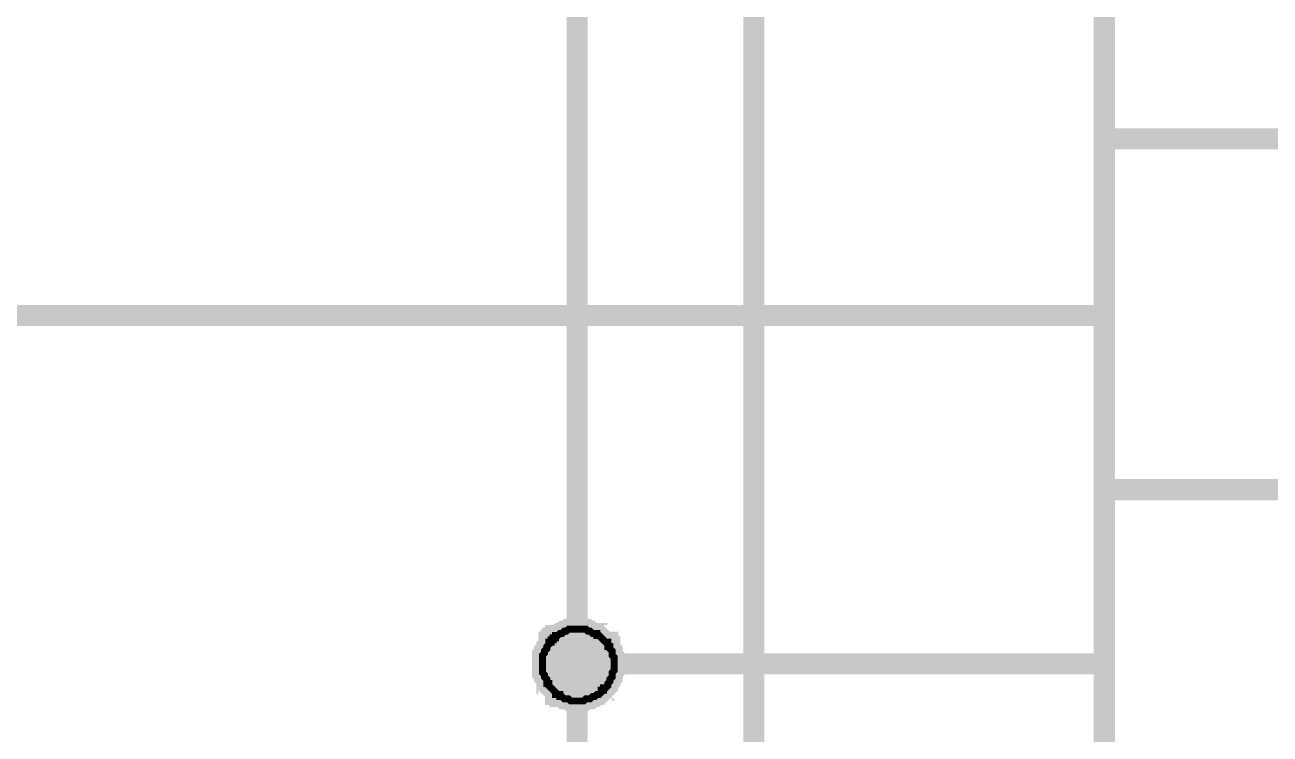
# Model space of a CAD drawing. Extents: x 260 to 1101, y 70 to 664.
# Drawn here: x 951.1 to 968.85, y 305.8 to 315.91 of the extents above; entities that cross this region are included whole.
import ezdxf

# ---------------------------------------------------------------- set-up
doc = ezdxf.new("R2010")
doc.units = 0
doc.header["$MEASUREMENT"] = 0
doc.layers.add('Sheet', color=255, linetype='CONTINUOUS')

msp = doc.modelspace()

# ---------------------------------------------------------------- linework, layer by layer
at = {"layer": 'Sheet', "const_width": 0.3}
msp.add_lwpolyline([(966.491, 399.283), (986.46, 399.283), (986.46, 274.27), (966.491, 274.27), (966.491, 399.283)], close=True, dxfattribs=at)
at = {"layer": 'Sheet'}
for points, const_width in [([(963.975, 321.771), (958.975, 321.771), (958.975, 306.797)], 0.3), ([(961.491, 316.769), (961.491, 301.795), (963.975, 301.795)], 0.3), ([(966.491, 314.284), (986.46, 314.284)], 0.3), ([(919.006, 311.767), (963.975, 311.767)], 0.3), ([(966.491, 311.767), (963.975, 311.767)], 0.3), ([(966.491, 309.282), (986.46, 309.282)], 0.3), ([(958.478, 306.797), (958.478, 306.828), (958.478, 306.859), (958.478, 306.859), (958.478, 306.89), (958.478, 306.921), (958.509, 306.952), (958.509, 306.983), (958.509, 306.983), (958.54, 307.014), (958.54, 307.045), (958.54, 307.045), (958.571, 307.076), (958.571, 307.107), (958.602, 307.107), (958.602, 307.139), (958.633, 307.139), (958.633, 307.17), (958.665, 307.17), (958.665, 307.201), (958.696, 307.201), (958.727, 307.232), (958.727, 307.232), (958.758, 307.232), (958.789, 307.263), (958.789, 307.263), (958.82, 307.263), (958.851, 307.294), (958.882, 307.294), (958.913, 307.294), (958.913, 307.294), (958.944, 307.294), (958.975, 307.294)], 0.3), ([(958.478, 306.797), (958.478, 306.828), (958.478, 306.859), (958.478, 306.859), (958.478, 306.89), (958.478, 306.921), (958.509, 306.952), (958.509, 306.983), (958.509, 306.983), (958.54, 307.014), (958.54, 307.045), (958.54, 307.045), (958.571, 307.076), (958.571, 307.107), (958.602, 307.107), (958.602, 307.139), (958.633, 307.139), (958.633, 307.17), (958.665, 307.17), (958.665, 307.201), (958.696, 307.201), (958.727, 307.232), (958.727, 307.232), (958.758, 307.232), (958.789, 307.263), (958.789, 307.263), (958.82, 307.263), (958.851, 307.294), (958.882, 307.294), (958.913, 307.294), (958.913, 307.294), (958.944, 307.294), (958.975, 307.294)], 0.3), ([(958.478, 306.797), (958.478, 306.828), (958.478, 306.859), (958.478, 306.859), (958.478, 306.89), (958.478, 306.921), (958.509, 306.952), (958.509, 306.983), (958.509, 306.983), (958.54, 307.014), (958.54, 307.045), (958.54, 307.045), (958.571, 307.076), (958.571, 307.107), (958.602, 307.107), (958.602, 307.139), (958.633, 307.139), (958.633, 307.17), (958.665, 307.17), (958.665, 307.201), (958.696, 307.201), (958.727, 307.232), (958.727, 307.232), (958.758, 307.232), (958.789, 307.263), (958.789, 307.263), (958.82, 307.263), (958.851, 307.294), (958.882, 307.294), (958.913, 307.294), (958.913, 307.294), (958.944, 307.294), (958.975, 307.294)], 0.3), ([(958.478, 306.797), (958.478, 306.828), (958.478, 306.859), (958.478, 306.859), (958.478, 306.89), (958.478, 306.921), (958.509, 306.952), (958.509, 306.983), (958.509, 306.983), (958.54, 307.014), (958.54, 307.045), (958.54, 307.045), (958.571, 307.076), (958.571, 307.107), (958.602, 307.107), (958.602, 307.139), (958.633, 307.139), (958.633, 307.17), (958.665, 307.17), (958.665, 307.201), (958.696, 307.201), (958.727, 307.232), (958.727, 307.232), (958.758, 307.232), (958.789, 307.263), (958.789, 307.263), (958.82, 307.263), (958.851, 307.294), (958.882, 307.294), (958.913, 307.294), (958.913, 307.294), (958.944, 307.294), (958.975, 307.294)], 0.3), ([(958.478, 306.797), (958.478, 306.828), (958.478, 306.859), (958.478, 306.859), (958.478, 306.89), (958.478, 306.921), (958.509, 306.952), (958.509, 306.983), (958.509, 306.983), (958.54, 307.014), (958.54, 307.045), (958.54, 307.045), (958.571, 307.076), (958.571, 307.107), (958.602, 307.107), (958.602, 307.139), (958.633, 307.139), (958.633, 307.17), (958.665, 307.17), (958.665, 307.201), (958.696, 307.201), (958.727, 307.232), (958.727, 307.232), (958.758, 307.232), (958.789, 307.263), (958.789, 307.263), (958.82, 307.263), (958.851, 307.294), (958.882, 307.294), (958.913, 307.294), (958.913, 307.294), (958.944, 307.294), (958.975, 307.294)], 0.0991), ([(958.478, 306.797), (958.478, 306.828), (958.478, 306.859), (958.478, 306.859), (958.478, 306.89), (958.478, 306.921), (958.509, 306.952), (958.509, 306.983), (958.509, 306.983), (958.54, 307.014), (958.54, 307.045), (958.54, 307.045), (958.571, 307.076), (958.571, 307.107), (958.602, 307.107), (958.602, 307.139), (958.633, 307.139), (958.633, 307.17), (958.665, 307.17), (958.665, 307.201), (958.696, 307.201), (958.727, 307.232), (958.727, 307.232), (958.758, 307.232), (958.789, 307.263), (958.789, 307.263), (958.82, 307.263), (958.851, 307.294), (958.882, 307.294), (958.913, 307.294), (958.913, 307.294), (958.944, 307.294), (958.975, 307.294)], 0.0991), ([(958.478, 306.797), (958.478, 306.828), (958.478, 306.859), (958.478, 306.859), (958.478, 306.89), (958.478, 306.921), (958.509, 306.952), (958.509, 306.983), (958.509, 306.983), (958.54, 307.014), (958.54, 307.045), (958.54, 307.045), (958.571, 307.076), (958.571, 307.107), (958.602, 307.107), (958.602, 307.139), (958.633, 307.139), (958.633, 307.17), (958.665, 307.17), (958.665, 307.201), (958.696, 307.201), (958.727, 307.232), (958.727, 307.232), (958.758, 307.232), (958.789, 307.263), (958.789, 307.263), (958.82, 307.263), (958.851, 307.294), (958.882, 307.294), (958.913, 307.294), (958.913, 307.294), (958.944, 307.294), (958.975, 307.294)], 0.0991), ([(958.478, 306.797), (958.478, 306.828), (958.478, 306.859), (958.478, 306.859), (958.478, 306.89), (958.478, 306.921), (958.509, 306.952), (958.509, 306.983), (958.509, 306.983), (958.54, 307.014), (958.54, 307.045), (958.54, 307.045), (958.571, 307.076), (958.571, 307.107), (958.602, 307.107), (958.602, 307.139), (958.633, 307.139), (958.633, 307.17), (958.665, 307.17), (958.665, 307.201), (958.696, 307.201), (958.727, 307.232), (958.727, 307.232), (958.758, 307.232), (958.789, 307.263), (958.789, 307.263), (958.82, 307.263), (958.851, 307.294), (958.882, 307.294), (958.913, 307.294), (958.913, 307.294), (958.944, 307.294), (958.975, 307.294)], 0.0991), ([(958.975, 307.294), (958.975, 307.294)], 0.3), ([(958.975, 307.294), (959.006, 307.294), (959.037, 307.294), (959.037, 307.294), (959.068, 307.294), (959.099, 307.294), (959.13, 307.263), (959.161, 307.263), (959.161, 307.263), (959.192, 307.232), (959.224, 307.232), (959.255, 307.232), (959.255, 307.201), (959.286, 307.201), (959.317, 307.17), (959.317, 307.17), (959.348, 307.139), (959.348, 307.139), (959.379, 307.107), (959.41, 307.107), (959.41, 307.076), (959.41, 307.045), (959.441, 307.045), (959.441, 307.014), (959.472, 306.983), (959.472, 306.983), (959.472, 306.952), (959.472, 306.921), (959.503, 306.89), (959.503, 306.859), (959.503, 306.859), (959.503, 306.828), (959.503, 306.797)], 0.3), ([(958.975, 307.294), (958.975, 307.294)], 0.3), ([(958.975, 307.294), (959.006, 307.294), (959.037, 307.294), (959.037, 307.294), (959.068, 307.294), (959.099, 307.294), (959.13, 307.263), (959.161, 307.263), (959.161, 307.263), (959.192, 307.232), (959.224, 307.232), (959.255, 307.232), (959.255, 307.201), (959.286, 307.201), (959.317, 307.17), (959.317, 307.17), (959.348, 307.139), (959.348, 307.139), (959.379, 307.107), (959.41, 307.107), (959.41, 307.076), (959.41, 307.045), (959.441, 307.045), (959.441, 307.014), (959.472, 306.983), (959.472, 306.983), (959.472, 306.952), (959.472, 306.921), (959.503, 306.89), (959.503, 306.859), (959.503, 306.859), (959.503, 306.828), (959.503, 306.797)], 0.3), ([(958.975, 307.294), (958.975, 307.294)], 0.3), ([(958.975, 307.294), (959.006, 307.294), (959.037, 307.294), (959.037, 307.294), (959.068, 307.294), (959.099, 307.294), (959.13, 307.263), (959.161, 307.263), (959.161, 307.263), (959.192, 307.232), (959.224, 307.232), (959.255, 307.232), (959.255, 307.201), (959.286, 307.201), (959.317, 307.17), (959.317, 307.17), (959.348, 307.139), (959.348, 307.139), (959.379, 307.107), (959.41, 307.107), (959.41, 307.076), (959.41, 307.045), (959.441, 307.045), (959.441, 307.014), (959.472, 306.983), (959.472, 306.983), (959.472, 306.952), (959.472, 306.921), (959.503, 306.89), (959.503, 306.859), (959.503, 306.859), (959.503, 306.828), (959.503, 306.797)], 0.3), ([(958.975, 307.294), (958.975, 307.294)], 0.3), ([(958.975, 307.294), (959.006, 307.294), (959.037, 307.294), (959.037, 307.294), (959.068, 307.294), (959.099, 307.294), (959.13, 307.263), (959.161, 307.263), (959.161, 307.263), (959.192, 307.232), (959.224, 307.232), (959.255, 307.232), (959.255, 307.201), (959.286, 307.201), (959.317, 307.17), (959.317, 307.17), (959.348, 307.139), (959.348, 307.139), (959.379, 307.107), (959.41, 307.107), (959.41, 307.076), (959.41, 307.045), (959.441, 307.045), (959.441, 307.014), (959.472, 306.983), (959.472, 306.983), (959.472, 306.952), (959.472, 306.921), (959.503, 306.89), (959.503, 306.859), (959.503, 306.859), (959.503, 306.828), (959.503, 306.797)], 0.3), ([(958.975, 307.294), (958.975, 307.294)], 0.0991), ([(958.975, 307.294), (959.006, 307.294), (959.037, 307.294), (959.037, 307.294), (959.068, 307.294), (959.099, 307.294), (959.13, 307.263), (959.161, 307.263), (959.161, 307.263), (959.192, 307.232), (959.224, 307.232), (959.255, 307.232), (959.255, 307.201), (959.286, 307.201), (959.317, 307.17), (959.317, 307.17), (959.348, 307.139), (959.348, 307.139), (959.379, 307.107), (959.41, 307.107), (959.41, 307.076), (959.41, 307.045), (959.441, 307.045), (959.441, 307.014), (959.472, 306.983), (959.472, 306.983), (959.472, 306.952), (959.472, 306.921), (959.503, 306.89), (959.503, 306.859), (959.503, 306.859), (959.503, 306.828), (959.503, 306.797)], 0.0991), ([(958.975, 307.294), (958.975, 307.294)], 0.0991), ([(958.975, 307.294), (959.006, 307.294), (959.037, 307.294), (959.037, 307.294), (959.068, 307.294), (959.099, 307.294), (959.13, 307.263), (959.161, 307.263), (959.161, 307.263), (959.192, 307.232), (959.224, 307.232), (959.255, 307.232), (959.255, 307.201), (959.286, 307.201), (959.317, 307.17), (959.317, 307.17), (959.348, 307.139), (959.348, 307.139), (959.379, 307.107), (959.41, 307.107), (959.41, 307.076), (959.41, 307.045), (959.441, 307.045), (959.441, 307.014), (959.472, 306.983), (959.472, 306.983), (959.472, 306.952), (959.472, 306.921), (959.503, 306.89), (959.503, 306.859), (959.503, 306.859), (959.503, 306.828), (959.503, 306.797)], 0.0991), ([(958.975, 307.294), (958.975, 307.294)], 0.0991), ([(958.975, 307.294), (959.006, 307.294), (959.037, 307.294), (959.037, 307.294), (959.068, 307.294), (959.099, 307.294), (959.13, 307.263), (959.161, 307.263), (959.161, 307.263), (959.192, 307.232), (959.224, 307.232), (959.255, 307.232), (959.255, 307.201), (959.286, 307.201), (959.317, 307.17), (959.317, 307.17), (959.348, 307.139), (959.348, 307.139), (959.379, 307.107), (959.41, 307.107), (959.41, 307.076), (959.41, 307.045), (959.441, 307.045), (959.441, 307.014), (959.472, 306.983), (959.472, 306.983), (959.472, 306.952), (959.472, 306.921), (959.503, 306.89), (959.503, 306.859), (959.503, 306.859), (959.503, 306.828), (959.503, 306.797)], 0.0991), ([(958.975, 307.294), (958.975, 307.294)], 0.0991), ([(958.975, 307.294), (959.006, 307.294), (959.037, 307.294), (959.037, 307.294), (959.068, 307.294), (959.099, 307.294), (959.13, 307.263), (959.161, 307.263), (959.161, 307.263), (959.192, 307.232), (959.224, 307.232), (959.255, 307.232), (959.255, 307.201), (959.286, 307.201), (959.317, 307.17), (959.317, 307.17), (959.348, 307.139), (959.348, 307.139), (959.379, 307.107), (959.41, 307.107), (959.41, 307.076), (959.41, 307.045), (959.441, 307.045), (959.441, 307.014), (959.472, 306.983), (959.472, 306.983), (959.472, 306.952), (959.472, 306.921), (959.503, 306.89), (959.503, 306.859), (959.503, 306.859), (959.503, 306.828), (959.503, 306.797)], 0.0991), ([(958.975, 306.269), (958.944, 306.269), (958.913, 306.269), (958.913, 306.269), (958.882, 306.269), (958.851, 306.3), (958.82, 306.3), (958.789, 306.3), (958.789, 306.3), (958.758, 306.331), (958.727, 306.331), (958.727, 306.362), (958.696, 306.362), (958.665, 306.362), (958.665, 306.393), (958.633, 306.424), (958.633, 306.424), (958.602, 306.455), (958.602, 306.455), (958.571, 306.486), (958.571, 306.517), (958.54, 306.517), (958.54, 306.548), (958.54, 306.579), (958.509, 306.61), (958.509, 306.61), (958.509, 306.641), (958.478, 306.673), (958.478, 306.704), (958.478, 306.735), (958.478, 306.735), (958.478, 306.766), (958.478, 306.797)], 0.3), ([(958.478, 306.797), (958.478, 306.797)], 0.3), ([(958.975, 306.269), (958.944, 306.269), (958.913, 306.269), (958.913, 306.269), (958.882, 306.269), (958.851, 306.3), (958.82, 306.3), (958.789, 306.3), (958.789, 306.3), (958.758, 306.331), (958.727, 306.331), (958.727, 306.362), (958.696, 306.362), (958.665, 306.362), (958.665, 306.393), (958.633, 306.424), (958.633, 306.424), (958.602, 306.455), (958.602, 306.455), (958.571, 306.486), (958.571, 306.517), (958.54, 306.517), (958.54, 306.548), (958.54, 306.579), (958.509, 306.61), (958.509, 306.61), (958.509, 306.641), (958.478, 306.673), (958.478, 306.704), (958.478, 306.735), (958.478, 306.735), (958.478, 306.766), (958.478, 306.797)], 0.3), ([(958.478, 306.797), (958.478, 306.797)], 0.3), ([(958.975, 306.269), (958.944, 306.269), (958.913, 306.269), (958.913, 306.269), (958.882, 306.269), (958.851, 306.3), (958.82, 306.3), (958.789, 306.3), (958.789, 306.3), (958.758, 306.331), (958.727, 306.331), (958.727, 306.362), (958.696, 306.362), (958.665, 306.362), (958.665, 306.393), (958.633, 306.424), (958.633, 306.424), (958.602, 306.455), (958.602, 306.455), (958.571, 306.486), (958.571, 306.517), (958.54, 306.517), (958.54, 306.548), (958.54, 306.579), (958.509, 306.61), (958.509, 306.61), (958.509, 306.641), (958.478, 306.673), (958.478, 306.704), (958.478, 306.735), (958.478, 306.735), (958.478, 306.766), (958.478, 306.797)], 0.3), ([(958.478, 306.797), (958.478, 306.797)], 0.3), ([(958.975, 306.269), (958.944, 306.269), (958.913, 306.269), (958.913, 306.269), (958.882, 306.269), (958.851, 306.3), (958.82, 306.3), (958.789, 306.3), (958.789, 306.3), (958.758, 306.331), (958.727, 306.331), (958.727, 306.362), (958.696, 306.362), (958.665, 306.362), (958.665, 306.393), (958.633, 306.424), (958.633, 306.424), (958.602, 306.455), (958.602, 306.455), (958.571, 306.486), (958.571, 306.517), (958.54, 306.517), (958.54, 306.548), (958.54, 306.579), (958.509, 306.61), (958.509, 306.61), (958.509, 306.641), (958.478, 306.673), (958.478, 306.704), (958.478, 306.735), (958.478, 306.735), (958.478, 306.766), (958.478, 306.797)], 0.3), ([(958.478, 306.797), (958.478, 306.797)], 0.3), ([(958.975, 306.269), (958.944, 306.269), (958.913, 306.269), (958.913, 306.269), (958.882, 306.269), (958.851, 306.3), (958.82, 306.3), (958.789, 306.3), (958.789, 306.3), (958.758, 306.331), (958.727, 306.331), (958.727, 306.362), (958.696, 306.362), (958.665, 306.362), (958.665, 306.393), (958.633, 306.424), (958.633, 306.424), (958.602, 306.455), (958.602, 306.455), (958.571, 306.486), (958.571, 306.517), (958.54, 306.517), (958.54, 306.548), (958.54, 306.579), (958.509, 306.61), (958.509, 306.61), (958.509, 306.641), (958.478, 306.673), (958.478, 306.704), (958.478, 306.735), (958.478, 306.735), (958.478, 306.766), (958.478, 306.797)], 0.0991), ([(958.478, 306.797), (958.478, 306.797)], 0.0991), ([(958.975, 306.269), (958.944, 306.269), (958.913, 306.269), (958.913, 306.269), (958.882, 306.269), (958.851, 306.3), (958.82, 306.3), (958.789, 306.3), (958.789, 306.3), (958.758, 306.331), (958.727, 306.331), (958.727, 306.362), (958.696, 306.362), (958.665, 306.362), (958.665, 306.393), (958.633, 306.424), (958.633, 306.424), (958.602, 306.455), (958.602, 306.455), (958.571, 306.486), (958.571, 306.517), (958.54, 306.517), (958.54, 306.548), (958.54, 306.579), (958.509, 306.61), (958.509, 306.61), (958.509, 306.641), (958.478, 306.673), (958.478, 306.704), (958.478, 306.735), (958.478, 306.735), (958.478, 306.766), (958.478, 306.797)], 0.0991), ([(958.478, 306.797), (958.478, 306.797)], 0.0991), ([(958.975, 306.269), (958.944, 306.269), (958.913, 306.269), (958.913, 306.269), (958.882, 306.269), (958.851, 306.3), (958.82, 306.3), (958.789, 306.3), (958.789, 306.3), (958.758, 306.331), (958.727, 306.331), (958.727, 306.362), (958.696, 306.362), (958.665, 306.362), (958.665, 306.393), (958.633, 306.424), (958.633, 306.424), (958.602, 306.455), (958.602, 306.455), (958.571, 306.486), (958.571, 306.517), (958.54, 306.517), (958.54, 306.548), (958.54, 306.579), (958.509, 306.61), (958.509, 306.61), (958.509, 306.641), (958.478, 306.673), (958.478, 306.704), (958.478, 306.735), (958.478, 306.735), (958.478, 306.766), (958.478, 306.797)], 0.0991), ([(958.478, 306.797), (958.478, 306.797)], 0.0991), ([(958.975, 306.269), (958.944, 306.269), (958.913, 306.269), (958.913, 306.269), (958.882, 306.269), (958.851, 306.3), (958.82, 306.3), (958.789, 306.3), (958.789, 306.3), (958.758, 306.331), (958.727, 306.331), (958.727, 306.362), (958.696, 306.362), (958.665, 306.362), (958.665, 306.393), (958.633, 306.424), (958.633, 306.424), (958.602, 306.455), (958.602, 306.455), (958.571, 306.486), (958.571, 306.517), (958.54, 306.517), (958.54, 306.548), (958.54, 306.579), (958.509, 306.61), (958.509, 306.61), (958.509, 306.641), (958.478, 306.673), (958.478, 306.704), (958.478, 306.735), (958.478, 306.735), (958.478, 306.766), (958.478, 306.797)], 0.0991), ([(958.478, 306.797), (958.478, 306.797)], 0.0991), ([(963.975, 306.797), (958.975, 306.797), (958.975, 291.791)], 0.3), ([(959.503, 306.797), (959.503, 306.766), (959.503, 306.735), (959.503, 306.735), (959.503, 306.704), (959.472, 306.673), (959.472, 306.641), (959.472, 306.61), (959.472, 306.61), (959.441, 306.579), (959.441, 306.548), (959.41, 306.517), (959.41, 306.517), (959.41, 306.486), (959.379, 306.455), (959.348, 306.455), (959.348, 306.424), (959.317, 306.424), (959.317, 306.393), (959.286, 306.362), (959.255, 306.362), (959.255, 306.362), (959.224, 306.331), (959.192, 306.331), (959.161, 306.3), (959.161, 306.3), (959.13, 306.3), (959.099, 306.3), (959.068, 306.269), (959.037, 306.269), (959.037, 306.269), (959.006, 306.269), (958.975, 306.269)], 0.3), ([(959.503, 306.797), (959.503, 306.766), (959.503, 306.735), (959.503, 306.735), (959.503, 306.704), (959.472, 306.673), (959.472, 306.641), (959.472, 306.61), (959.472, 306.61), (959.441, 306.579), (959.441, 306.548), (959.41, 306.517), (959.41, 306.517), (959.41, 306.486), (959.379, 306.455), (959.348, 306.455), (959.348, 306.424), (959.317, 306.424), (959.317, 306.393), (959.286, 306.362), (959.255, 306.362), (959.255, 306.362), (959.224, 306.331), (959.192, 306.331), (959.161, 306.3), (959.161, 306.3), (959.13, 306.3), (959.099, 306.3), (959.068, 306.269), (959.037, 306.269), (959.037, 306.269), (959.006, 306.269), (958.975, 306.269)], 0.3), ([(959.503, 306.797), (959.503, 306.766), (959.503, 306.735), (959.503, 306.735), (959.503, 306.704), (959.472, 306.673), (959.472, 306.641), (959.472, 306.61), (959.472, 306.61), (959.441, 306.579), (959.441, 306.548), (959.41, 306.517), (959.41, 306.517), (959.41, 306.486), (959.379, 306.455), (959.348, 306.455), (959.348, 306.424), (959.317, 306.424), (959.317, 306.393), (959.286, 306.362), (959.255, 306.362), (959.255, 306.362), (959.224, 306.331), (959.192, 306.331), (959.161, 306.3), (959.161, 306.3), (959.13, 306.3), (959.099, 306.3), (959.068, 306.269), (959.037, 306.269), (959.037, 306.269), (959.006, 306.269), (958.975, 306.269)], 0.3), ([(959.503, 306.797), (959.503, 306.766), (959.503, 306.735), (959.503, 306.735), (959.503, 306.704), (959.472, 306.673), (959.472, 306.641), (959.472, 306.61), (959.472, 306.61), (959.441, 306.579), (959.441, 306.548), (959.41, 306.517), (959.41, 306.517), (959.41, 306.486), (959.379, 306.455), (959.348, 306.455), (959.348, 306.424), (959.317, 306.424), (959.317, 306.393), (959.286, 306.362), (959.255, 306.362), (959.255, 306.362), (959.224, 306.331), (959.192, 306.331), (959.161, 306.3), (959.161, 306.3), (959.13, 306.3), (959.099, 306.3), (959.068, 306.269), (959.037, 306.269), (959.037, 306.269), (959.006, 306.269), (958.975, 306.269)], 0.3), ([(959.503, 306.797), (959.503, 306.766), (959.503, 306.735), (959.503, 306.735), (959.503, 306.704), (959.472, 306.673), (959.472, 306.641), (959.472, 306.61), (959.472, 306.61), (959.441, 306.579), (959.441, 306.548), (959.41, 306.517), (959.41, 306.517), (959.41, 306.486), (959.379, 306.455), (959.348, 306.455), (959.348, 306.424), (959.317, 306.424), (959.317, 306.393), (959.286, 306.362), (959.255, 306.362), (959.255, 306.362), (959.224, 306.331), (959.192, 306.331), (959.161, 306.3), (959.161, 306.3), (959.13, 306.3), (959.099, 306.3), (959.068, 306.269), (959.037, 306.269), (959.037, 306.269), (959.006, 306.269), (958.975, 306.269)], 0.0991), ([(959.503, 306.797), (959.503, 306.766), (959.503, 306.735), (959.503, 306.735), (959.503, 306.704), (959.472, 306.673), (959.472, 306.641), (959.472, 306.61), (959.472, 306.61), (959.441, 306.579), (959.441, 306.548), (959.41, 306.517), (959.41, 306.517), (959.41, 306.486), (959.379, 306.455), (959.348, 306.455), (959.348, 306.424), (959.317, 306.424), (959.317, 306.393), (959.286, 306.362), (959.255, 306.362), (959.255, 306.362), (959.224, 306.331), (959.192, 306.331), (959.161, 306.3), (959.161, 306.3), (959.13, 306.3), (959.099, 306.3), (959.068, 306.269), (959.037, 306.269), (959.037, 306.269), (959.006, 306.269), (958.975, 306.269)], 0.0991), ([(959.503, 306.797), (959.503, 306.766), (959.503, 306.735), (959.503, 306.735), (959.503, 306.704), (959.472, 306.673), (959.472, 306.641), (959.472, 306.61), (959.472, 306.61), (959.441, 306.579), (959.441, 306.548), (959.41, 306.517), (959.41, 306.517), (959.41, 306.486), (959.379, 306.455), (959.348, 306.455), (959.348, 306.424), (959.317, 306.424), (959.317, 306.393), (959.286, 306.362), (959.255, 306.362), (959.255, 306.362), (959.224, 306.331), (959.192, 306.331), (959.161, 306.3), (959.161, 306.3), (959.13, 306.3), (959.099, 306.3), (959.068, 306.269), (959.037, 306.269), (959.037, 306.269), (959.006, 306.269), (958.975, 306.269)], 0.0991), ([(959.503, 306.797), (959.503, 306.766), (959.503, 306.735), (959.503, 306.735), (959.503, 306.704), (959.472, 306.673), (959.472, 306.641), (959.472, 306.61), (959.472, 306.61), (959.441, 306.579), (959.441, 306.548), (959.41, 306.517), (959.41, 306.517), (959.41, 306.486), (959.379, 306.455), (959.348, 306.455), (959.348, 306.424), (959.317, 306.424), (959.317, 306.393), (959.286, 306.362), (959.255, 306.362), (959.255, 306.362), (959.224, 306.331), (959.192, 306.331), (959.161, 306.3), (959.161, 306.3), (959.13, 306.3), (959.099, 306.3), (959.068, 306.269), (959.037, 306.269), (959.037, 306.269), (959.006, 306.269), (958.975, 306.269)], 0.0991), ([(959.503, 306.797), (959.503, 306.797), (959.503, 306.797), (959.503, 306.797), (959.503, 306.797), (959.503, 306.797), (959.503, 306.797), (959.503, 306.797), (959.503, 306.797), (959.503, 306.797), (959.503, 306.797), (959.503, 306.797), (959.503, 306.797), (959.503, 306.797), (959.503, 306.797), (959.503, 306.797), (959.503, 306.797), (959.503, 306.797), (959.503, 306.797), (959.503, 306.797), (959.503, 306.797), (959.503, 306.797), (959.503, 306.797), (959.503, 306.797), (959.503, 306.797), (959.503, 306.797), (959.503, 306.797), (959.503, 306.797), (959.503, 306.797), (959.503, 306.797), (959.503, 306.797), (959.503, 306.797), (959.503, 306.797)], 0.3), ([(959.503, 306.797), (959.503, 306.797)], 0.3), ([(959.503, 306.797), (959.503, 306.797), (959.503, 306.797), (959.503, 306.797), (959.503, 306.797), (959.503, 306.797), (959.503, 306.797), (959.503, 306.797), (959.503, 306.797), (959.503, 306.797), (959.503, 306.797), (959.503, 306.797), (959.503, 306.797), (959.503, 306.797), (959.503, 306.797), (959.503, 306.797), (959.503, 306.797), (959.503, 306.797), (959.503, 306.797), (959.503, 306.797), (959.503, 306.797), (959.503, 306.797), (959.503, 306.797), (959.503, 306.797), (959.503, 306.797), (959.503, 306.797), (959.503, 306.797), (959.503, 306.797), (959.503, 306.797), (959.503, 306.797), (959.503, 306.797), (959.503, 306.797), (959.503, 306.797)], 0.3), ([(959.503, 306.797), (959.503, 306.797)], 0.3), ([(959.503, 306.797), (959.503, 306.797), (959.503, 306.797), (959.503, 306.797), (959.503, 306.797), (959.503, 306.797), (959.503, 306.797), (959.503, 306.797), (959.503, 306.797), (959.503, 306.797), (959.503, 306.797), (959.503, 306.797), (959.503, 306.797), (959.503, 306.797), (959.503, 306.797), (959.503, 306.797), (959.503, 306.797), (959.503, 306.797), (959.503, 306.797), (959.503, 306.797), (959.503, 306.797), (959.503, 306.797), (959.503, 306.797), (959.503, 306.797), (959.503, 306.797), (959.503, 306.797), (959.503, 306.797), (959.503, 306.797), (959.503, 306.797), (959.503, 306.797), (959.503, 306.797), (959.503, 306.797), (959.503, 306.797)], 0.3), ([(959.503, 306.797), (959.503, 306.797)], 0.3), ([(959.503, 306.797), (959.503, 306.797), (959.503, 306.797), (959.503, 306.797), (959.503, 306.797), (959.503, 306.797), (959.503, 306.797), (959.503, 306.797), (959.503, 306.797), (959.503, 306.797), (959.503, 306.797), (959.503, 306.797), (959.503, 306.797), (959.503, 306.797), (959.503, 306.797), (959.503, 306.797), (959.503, 306.797), (959.503, 306.797), (959.503, 306.797), (959.503, 306.797), (959.503, 306.797), (959.503, 306.797), (959.503, 306.797), (959.503, 306.797), (959.503, 306.797), (959.503, 306.797), (959.503, 306.797), (959.503, 306.797), (959.503, 306.797), (959.503, 306.797), (959.503, 306.797), (959.503, 306.797), (959.503, 306.797)], 0.3), ([(959.503, 306.797), (959.503, 306.797)], 0.3), ([(959.503, 306.797), (959.503, 306.797), (959.503, 306.797), (959.503, 306.797), (959.503, 306.797), (959.503, 306.797), (959.503, 306.797), (959.503, 306.797), (959.503, 306.797), (959.503, 306.797), (959.503, 306.797), (959.503, 306.797), (959.503, 306.797), (959.503, 306.797), (959.503, 306.797), (959.503, 306.797), (959.503, 306.797), (959.503, 306.797), (959.503, 306.797), (959.503, 306.797), (959.503, 306.797), (959.503, 306.797), (959.503, 306.797), (959.503, 306.797), (959.503, 306.797), (959.503, 306.797), (959.503, 306.797), (959.503, 306.797), (959.503, 306.797), (959.503, 306.797), (959.503, 306.797), (959.503, 306.797), (959.503, 306.797)], 0.0991), ([(959.503, 306.797), (959.503, 306.797)], 0.0991), ([(959.503, 306.797), (959.503, 306.797), (959.503, 306.797), (959.503, 306.797), (959.503, 306.797), (959.503, 306.797), (959.503, 306.797), (959.503, 306.797), (959.503, 306.797), (959.503, 306.797), (959.503, 306.797), (959.503, 306.797), (959.503, 306.797), (959.503, 306.797), (959.503, 306.797), (959.503, 306.797), (959.503, 306.797), (959.503, 306.797), (959.503, 306.797), (959.503, 306.797), (959.503, 306.797), (959.503, 306.797), (959.503, 306.797), (959.503, 306.797), (959.503, 306.797), (959.503, 306.797), (959.503, 306.797), (959.503, 306.797), (959.503, 306.797), (959.503, 306.797), (959.503, 306.797), (959.503, 306.797), (959.503, 306.797)], 0.0991), ([(959.503, 306.797), (959.503, 306.797)], 0.0991), ([(959.503, 306.797), (959.503, 306.797), (959.503, 306.797), (959.503, 306.797), (959.503, 306.797), (959.503, 306.797), (959.503, 306.797), (959.503, 306.797), (959.503, 306.797), (959.503, 306.797), (959.503, 306.797), (959.503, 306.797), (959.503, 306.797), (959.503, 306.797), (959.503, 306.797), (959.503, 306.797), (959.503, 306.797), (959.503, 306.797), (959.503, 306.797), (959.503, 306.797), (959.503, 306.797), (959.503, 306.797), (959.503, 306.797), (959.503, 306.797), (959.503, 306.797), (959.503, 306.797), (959.503, 306.797), (959.503, 306.797), (959.503, 306.797), (959.503, 306.797), (959.503, 306.797), (959.503, 306.797), (959.503, 306.797)], 0.0991), ([(959.503, 306.797), (959.503, 306.797)], 0.0991), ([(959.503, 306.797), (959.503, 306.797), (959.503, 306.797), (959.503, 306.797), (959.503, 306.797), (959.503, 306.797), (959.503, 306.797), (959.503, 306.797), (959.503, 306.797), (959.503, 306.797), (959.503, 306.797), (959.503, 306.797), (959.503, 306.797), (959.503, 306.797), (959.503, 306.797), (959.503, 306.797), (959.503, 306.797), (959.503, 306.797), (959.503, 306.797), (959.503, 306.797), (959.503, 306.797), (959.503, 306.797), (959.503, 306.797), (959.503, 306.797), (959.503, 306.797), (959.503, 306.797), (959.503, 306.797), (959.503, 306.797), (959.503, 306.797), (959.503, 306.797), (959.503, 306.797), (959.503, 306.797), (959.503, 306.797)], 0.0991), ([(959.503, 306.797), (959.503, 306.797)], 0.0991), ([(966.491, 306.797), (963.975, 306.797)], 0.3)]:
    msp.add_lwpolyline(points, dxfattribs=dict(at, const_width=const_width))
at = {"layer": 'Sheet', "const_width": 0.508}
msp.add_lwpolyline([(958.809, 306.797, 1), (959.317, 306.797, 1)], format="xyb", close=True, dxfattribs=at)

doc.saveas('drawing.dxf')
